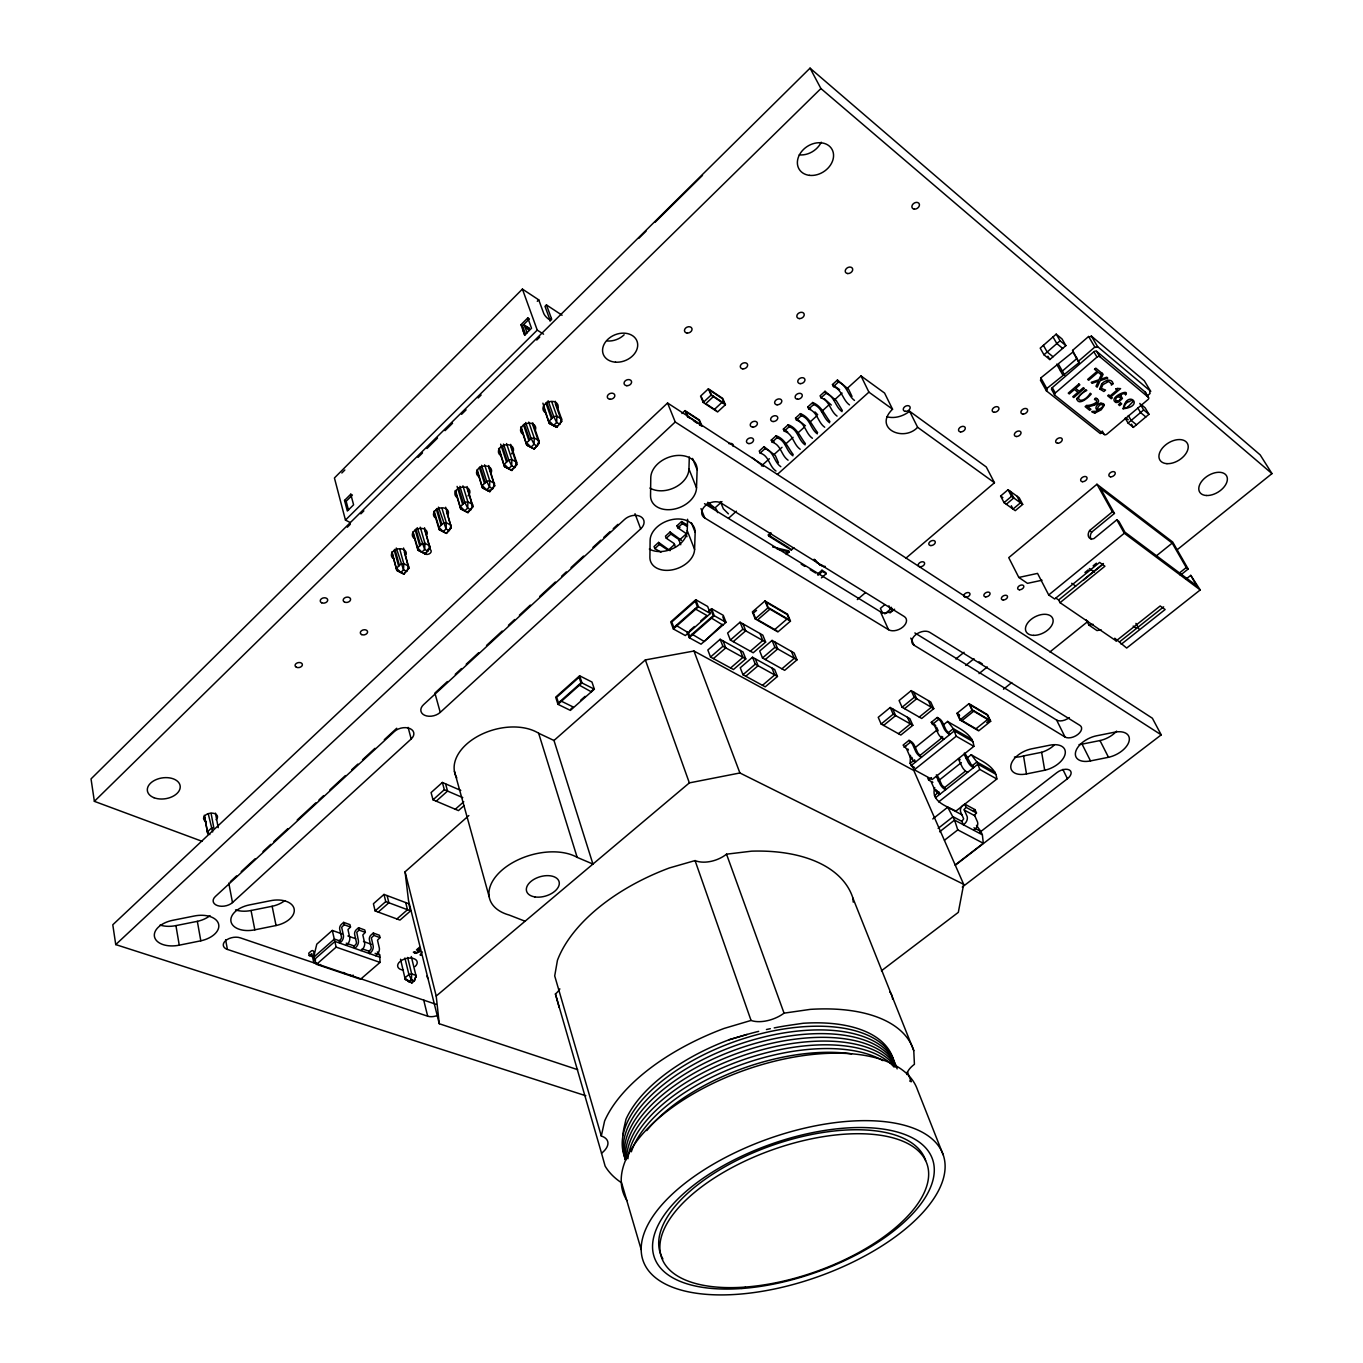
<?xml version="1.0" encoding="UTF-8"?>
<svg xmlns="http://www.w3.org/2000/svg" width="1363" height="1363" viewBox="0 0 1363 1363"><rect width="100%" height="100%" fill="white"/><g stroke="black" fill="none" stroke-linecap="round" stroke-linejoin="round"><path stroke-width="1.5" d="M694.585 549.425L695.164 532.32A23.307 16.288 -21.1 0 0 672.658 519.473A23.307 16.288 -21.1 0 0 650.117 540.617L649.895 557.399A23.12 16.015 -20.9 0 0 672.01 569.904A23.12 16.015 -20.9 0 0 694.585 549.425L687.242 530.667L687.582 519.252M696.51 487.869L697.123 469.741A24.006 17.242 -21.8 0 0 673.986 455.872A24.006 17.242 -21.8 0 0 650.764 478.004L650.543 495.791A23.801 16.969 -21.6 0 0 673.271 509.285A23.801 16.969 -21.6 0 0 696.51 487.869L688.945 469.008L689.303 456.929M966.282 758.646L971.257 754.71C980.61 760.707 995.808 766.142 996.847 779.006L955.889 811.104C946.638 806.163 930.452 801.461 934.745 787.593M942.821 725.32L947.643 721.419C957.099 727.74 972.875 733.141 973.881 746.345L932.19 779.517L914.334 769.788L910.126 763.382L910.45 755.306M342.045 933.894L332.299 930.435L316.778 944.167L313.592 957.354L316.523 964.34L360.531 979.264L380.038 962.414L379.715 954.969L377.295 951.919M1104.354 405.237L1101.185 409.82L1094.762 413.125M525.079 921.218L509.115 915.016A51.215 30.429 -16.4 0 1 502.538 869.662A51.215 30.429 -16.4 0 1 577.179 857.378L592.939 864.074L553.991 740.484L645.363 659.913L693.954 651.02L913.789 770.487L963.658 884.314L958.325 912.358L881.401 970.814M621.102 1182.471A165.144 82.41 -19.4 0 1 605.104 1166.064L601.543 1153.234A24.023 12.028 -16.9 0 0 601.304 1136.026L604.593 1121.05A165.144 82.41 -19.4 0 1 724.094 1028.435L751.047 1020.444A24.977 13.272 -19.8 0 0 784.049 1013.152L810.321 1009.37A165.144 82.41 -19.4 0 1 913.772 1050.652L914.42 1064.299A23.069 11.313 -21.6 0 0 906.719 1074.487M400.535 959.245L405.237 979.418L411.847 982.996L412.478 980.389M1120.965 397.979L1120.199 399.427M1127.985 406.787L1133.317 401.284M512.335 468.906L511.909 470.474L504.48 466.623L498.568 448.666M409.701 980.968L405.237 979.418L405.032 977.799L408.9 974.511L411.677 973.915L416.141 975.482L414.42 980.798L411.847 982.996M468.548 510.989L468.003 512.641L460.677 508.842L455.123 490.782M404.692 572.375L403.993 574.164L396.803 570.398L391.777 552.202M1101.986 373.275L1098.97 379.749L1091.235 382.339L1092.325 383.242M416.141 975.482L414.42 980.798L411.439 979.776L408.9 974.511L404.879 958.002M421.269 955.276L420.264 954.918L422.121 951.834M555.218 401.25L561.607 419.054L561.675 421.491L556.82 427.318L549.289 423.433L543.684 407.571M488.755 465.567L494.701 485.841L489.828 491.668L482.451 487.852L477.357 471.854M467.1 486.523L472.893 506.815L468.003 512.641L460.677 508.842L455.566 490.51M403.567 548.011L408.883 568.337L403.993 574.164L401.676 572.886M1101.628 384.093L1099.685 389M846.781 388.779L861.007 375.932L884.57 393.055L892.544 409.207C872.95 428.186 903.328 442.498 917.64 427.318L994.462 482.741L905.731 558.336M550.056 321.191A5.588 1.789 46.4 0 0 549.953 319.845L544.996 306.368L546.444 304.92L551.419 318.38A5.588 1.772 46.4 0 1 548.812 319.249A5.588 1.772 46.4 0 1 543.701 313.337L538.743 299.86L522.404 289.092L334.429 477.97L345.452 520.07L350.325 522.608M341.84 472.995L344.839 469.996M537.295 301.308L538.743 299.86M350.768 494.207L353.596 504.804L347.326 511.023L344.532 500.425L350.768 494.207L352.404 495.076L346.168 501.277L348.485 510.12M527.788 317.903L531.519 328.244L524.636 335.077L520.956 324.718L527.788 317.903L529.372 318.925L522.523 325.723L525.607 334.361M345.452 520.07L537.243 330.102L522.404 289.092M549.953 319.845L551.419 318.38M1177.513 549.476L1271.969 473.608L1260.179 454.884L810.048 68.15L91.031 778.903L94.371 801.342L202.031 841.295M638.702 238.423L646.096 231.114M654.973 222.356L702.49 175.384M347.326 527.225L350.325 524.244M360.854 513.851L363.853 510.886M417.981 457.406L422.496 452.942M427.011 448.495L437.523 438.085M445.054 430.657L452.567 423.229M461.58 414.318L466.095 409.871M478.123 397.979L481.122 395.014M536.749 340.034L539.765 337.07M416.039 953.35L419.77 951.732A2.368 1.363 -14.2 0 0 420.077 950.658L418.151 949.534L419.787 948.137M94.371 801.342L820.918 88.544L810.048 68.15M392.101 552.049L396.803 570.398L400.739 572.494L403.533 569.802L403.789 563.652L399.836 549.528M413.245 533.972L417.862 550.107L421.849 552.185L424.677 549.459L424.932 543.292L420.264 527.174M433.775 511.483L439.142 529.577L443.196 531.638L446.059 528.895L446.297 522.693L442.072 508.62M513.817 467.475L516.781 464.63L516.662 462.296L510.665 444.372M962.278 887.057L1161.225 734.861L1152.382 718.233L667.563 403.005L112.788 924.778L115.736 944.593L585.834 1095.767M1101.628 384.093C1104.081 380.601 1111.987 377.687 1113.111 383.667M681.943 413.517L685.044 410.621L699.458 420.025L702.081 426.363L699.202 424.489L701.076 425.188L699.032 420.264L686.049 411.796L688.076 416.737L697.192 422.666M708.385 388.813L700.565 396.122L703.206 402.443L717.602 411.967L725.423 404.726L722.731 398.422L708.385 388.813L711.06 395.134L725.423 404.726M115.736 944.593L675.23 421.985L667.563 403.005M703.206 402.443L711.06 395.134M1120.182 399.41C1116.996 403.925 1113.06 398.678 1118.205 396.565M230.347 881.64L236.566 875.898M241.217 871.604L255.222 858.707M262.991 851.534L270.777 844.361M273.878 841.499L287.883 828.602M297.202 819.998L315.875 802.79M318.976 799.928L323.644 795.617M329.863 789.893L345.418 775.564M351.637 769.822L357.856 764.081M362.524 759.787L374.961 748.321M384.298 739.717L396.735 728.251M447.405 681.534L434.899 693.068L440.249 712.372A11.313 7.479 -14.3 0 1 424.575 715.251A11.313 7.479 -14.3 0 1 423.552 704.671L624.561 519.439A11.807 8.348 -20.2 0 1 640.763 516.679A11.807 8.348 -20.2 0 1 640.695 528.878L440.249 712.372M455.242 674.327L461.495 668.552M466.18 664.224L478.703 652.69M486.523 645.483L502.163 631.052M508.433 625.276L514.686 619.518M519.388 615.19L530.326 605.087M539.714 596.432L555.371 582.018M561.624 576.242L566.309 571.915M571.012 567.587L583.534 556.053M592.922 547.398L600.742 540.191M603.86 537.312L610.13 531.536M613.248 528.657L617.95 524.329M232.494 902.579L411.183 738.985A11.245 7.343 -13.6 0 0 410.024 728.609A11.245 7.343 -13.6 0 0 394.401 731.522L215.337 896.53A10.904 6.542 -10.4 0 0 217.381 905.56A10.904 6.542 -10.4 0 0 232.494 902.579L228.78 883.071M670.068 550.686L658.619 542.406L654.07 546.546L654.836 548.608L661.004 552.185M681.5 540.361L670.068 532.013L665.485 536.17L666.268 538.232L674.072 543.479L675.452 547.091M686.952 536.698L685.555 533.103L677.769 527.805L676.968 525.743L681.585 521.552L687.531 525.13M778.46 462.704L775.36 455.583L764.047 446.672L759.242 451.034L760.128 453.078C769.294 455.719 768.885 466.214 775.99 471.036M788.07 460.183C780.982 455.327 781.289 444.883 772.157 442.157L771.271 440.113L776.092 435.734C785.19 439.005 787.933 447.848 793.215 454.561M800.2 449.262C793.147 444.355 793.334 433.979 784.27 431.168L783.367 429.124L788.223 424.728C797.27 428.067 800.081 436.91 805.38 443.622M812.416 438.273C805.38 433.332 805.448 423.024 796.452 420.111L795.532 418.083L800.422 413.653C809.401 417.095 812.28 425.886 817.596 432.616M824.7 427.232C817.698 422.24 817.63 412.001 808.702 409.002L807.765 406.975L812.689 402.511C821.616 406.038 824.564 414.812 829.897 421.559M842.266 410.433L836.235 400.569L825.024 391.3L820.083 395.798L821.02 397.826C829.897 400.892 830.084 411.081 837.052 416.107M849.49 404.93C842.538 399.87 842.232 389.75 833.423 386.564L832.469 384.553L837.444 380.021L848.638 389.375L852.011 396.429M654.836 548.608L659.402 544.467L658.619 542.406M666.268 538.232L670.869 534.075L670.068 532.013M677.769 527.805L682.386 523.613L681.585 521.552M760.128 453.078L764.933 448.717L764.047 446.672M772.157 442.157L776.995 437.779L776.092 435.734M784.27 431.168L789.143 426.755L788.223 424.728M796.452 420.111L801.342 415.681L800.422 413.653M808.702 409.002L813.626 404.538L812.689 402.511M821.02 397.826L825.978 393.328L825.024 391.3M833.423 386.564L838.398 382.049L837.444 380.021M668.279 550.141L674.6 544.433M679.336 540.157L687.225 533.018M715.66 507.309L721.981 501.601M761.474 465.89L769.379 458.752M774.116 454.475L782.021 447.32M785.173 444.474L793.079 437.336M797.815 433.042L804.136 427.335M810.457 421.627L816.778 415.902M821.514 411.626L829.403 404.487M834.156 400.194L842.044 393.055M728.541 518.264L736.429 511.176M777.438 474.341L868.913 392.152L861.007 375.932M460.779 790.421L442.379 782.464L431.083 792.585L433.025 799.808L458.462 810.593L464.101 805.601M433.025 799.808L444.338 789.688L442.379 782.464M436.228 801.171L447.541 791.068L445.582 783.844M579.616 675.792L555.678 697.174L557.961 704.33L570.381 710.396L594.353 689.167L591.968 682.028L579.616 675.792L582.001 682.948L594.353 689.167M1123.112 408.781C1145.874 406.174 1127.184 388.557 1123.129 408.798M557.961 704.33L582.001 682.948M455.31 809.247L463.761 801.751M570.876 708.947L573.107 706.954L560.704 700.872M580.587 700.326L585.085 696.34M593.331 689.031L591.338 691.825L578.713 684.839M793.947 547.756L791.324 550.056L768.817 536.136L768.323 534.978L770.913 532.677M695.76 599.72L670.715 621.903L673.356 628.973L685.333 635.55L710.379 613.52L707.653 606.467L695.76 599.72L698.469 606.791L710.379 613.52M768.817 536.136L771.407 533.853M673.356 628.973L698.469 606.791M350.512 927.027L349.967 924.642L343.663 922.376L341.38 924.387A3.595 2.13 -68.8 0 0 339.711 929.191L341.414 936.807A2.062 1.21 -69 0 1 340.477 939.567L339.166 940.709L339.711 943.128L341.432 941.56A5.162 3.05 -69 0 0 343.476 935.614L341.67 927.3L344.192 924.761L350.512 927.027L347.974 929.549L349.797 937.863A5.145 3.05 -69 0 1 347.769 943.792L346.032 945.343M314.614 955.855L313.814 952.055A3.578 2.079 -69.3 0 0 310.968 951.238L308.719 953.214L309.231 955.616L311.82 953.623L313.643 961.869A5.145 2.999 -69.4 0 0 316.727 963.147M577.691 1069.682L439.261 1023.732L408.491 900.364L405.067 871.809L468.838 815.568M384.008 894.418L373.411 903.754L375.115 910.927L399.972 920.093L410.57 910.876L408.798 903.754L384.008 894.418L385.746 901.59L410.57 910.876M313.592 957.354L334.395 939.039L340.324 941.117M708.419 611.442L711.554 608.682L723.276 615.343L726.036 622.363L701.059 644.171L689.269 637.697L687.276 632.415M314.103 959.773L334.94 941.441L380.277 957.354M689.712 630.643L694.414 626.503M700.667 621L706.937 615.497L695.011 608.784M375.115 910.927L385.746 901.59M316.523 964.34L336.15 947.115L380.038 962.414M360.939 950.573L362.66 949.023A5.111 3.05 -69.1 0 0 364.688 943.128L362.831 934.916L365.352 932.36L364.79 929.975L358.571 927.743L356.288 929.736A3.578 2.13 -68.9 0 0 354.653 934.524L356.373 942.089A2.045 1.227 -69 0 1 355.436 944.832L354.141 945.973L346.236 943.196M689.269 637.697L714.297 615.735L711.554 608.682M785.769 553.327L788.632 550.822L789.126 551.981L786.264 554.485M378.25 912.086L388.881 902.766L387.143 895.593M365.352 932.36L359.116 930.128L356.765 932.207L358.435 940.913A5.128 3.05 -69 0 1 356.407 946.825L354.687 948.375L354.141 945.973M722.594 624.322L704.177 641.462L692.08 634.187M1056.223 334.139L1040.208 348.144L1043.973 354.789L1049.834 359.559L1065.883 345.606L1062.05 338.978L1056.223 334.139L1060.056 340.784L1065.883 345.606M380.021 937.625L379.459 935.257L373.309 933.042L371.026 935.018A3.561 2.13 -68.9 0 0 369.407 939.771L371.162 947.319A2.045 1.227 -69.1 0 1 370.225 950.045L368.93 951.17L369.475 953.572L371.213 952.038A5.094 3.067 -69.1 0 0 373.223 946.161L371.349 937.897L373.871 935.41L380.021 937.625L377.5 940.163L379.391 948.341A5.094 3.067 -69.1 0 1 377.381 954.202L375.66 955.736M1043.973 354.789L1060.056 340.784M396.889 918.969L407.486 909.717L405.714 902.596M720.175 639.281L707.84 650.015L710.515 657.034L733.464 669.523L745.782 658.925L743.022 651.974L720.175 639.281L722.901 646.283L745.782 658.925M740.075 622.192L727.621 633.045L730.364 640.048L753.194 652.775L765.631 642.092L762.82 635.141L740.075 622.192L742.852 629.195L765.631 642.092M764.984 600.947L752.376 611.919L755.204 618.904L777.881 631.938L790.455 621.119L787.575 614.185L764.984 600.947L767.846 607.932L790.455 621.119M756.55 610.368L753.398 613.111L755.596 618.529M710.515 657.034L722.901 646.283M730.364 640.048L742.852 629.195M755.204 618.904L767.846 607.932M713.411 658.602L725.78 647.868L723.072 640.883M733.243 641.649L745.731 630.813L742.954 623.828M1102.974 433.161A2.062 1.346 -31.2 0 0 1100.333 433.604L1046.375 390.823L1040.429 380.175A2.113 1.431 -31.4 0 0 1040.838 377.892L1072.92 352.029L1072.562 350.393L1088.594 336.491A2.147 1.465 -33.1 0 0 1091.354 336.065L1144.324 380.788L1150.611 391.232A2.096 1.363 -32.7 0 0 1150.082 393.464L1146.93 396.139M817.459 574.164L821.974 570.245L825.739 572.562L826.234 573.704L821.412 577.878M817.953 575.305L822.468 571.387L826.234 573.704M1046.375 390.823A2.13 1.431 -31.3 0 0 1046.801 388.523L1079.053 362.626L1072.562 350.393M1078.712 360.991L1094.83 347.071A2.164 1.448 -32.9 0 0 1097.59 346.628L1150.611 391.232M1052.287 387.637L1093.876 351.773A2.164 1.448 -32.8 0 1 1096.636 351.33L1145.278 392.118L1148.43 397.366A2.113 1.363 -32.5 0 1 1147.919 399.615L1106.909 434.116A2.079 1.346 -31.3 0 1 1104.251 434.507L1054.86 395.27L1051.861 389.92A2.13 1.431 -31.4 0 1 1052.287 387.637L1055.286 392.987A2.13 1.431 -31.4 0 0 1054.86 395.27M730.619 667.972L742.937 657.358L740.194 650.39M750.366 651.207L762.803 640.491L760.009 633.539M1055.286 392.987L1097.011 357.089A2.164 1.448 -32.7 0 1 1099.771 356.646L1148.43 397.366M752.512 657.239L740.262 667.768L742.971 674.719L765.239 686.833L777.455 676.457L774.678 669.557L752.512 657.239L755.272 664.173L777.455 676.457M772.088 640.406L759.719 651.037L762.496 657.971L784.662 670.34L796.997 659.845L794.152 652.962L772.088 640.406L774.9 647.34L796.997 659.845M418.577 950.59L416.431 949.926L419.583 947.183M1094.557 369.271L1095.818 368.163L1103.127 374.229L1100.725 379.289L1106.722 377.21L1107.795 378.096L1100.197 380.652L1097.147 387.194L1096.005 386.24L1098.442 381.112L1092.325 383.224M742.971 674.719L755.272 664.173M762.496 657.971L774.9 647.34M745.782 676.235L758.067 665.723L755.306 658.789M765.29 659.539L777.694 648.924L774.866 641.99M1101.883 373.172L1100.623 374.28L1098.084 372.167L1088.679 380.26L1087.657 379.425L1097.079 371.349L1094.557 369.254M857.327 599.567L865.403 592.701M1113.094 383.667L1111.39 385.133L1111.373 383.599M762.479 685.333L774.712 674.924L771.935 668.023M781.919 668.807L794.254 658.295L791.409 651.412M1115.854 388.83L1117.558 388.472M1097.113 411.251C1093.518 411.49 1088.27 410.876 1094.779 413.125M1000.612 496.03L1008.058 489.726L1019.234 497.802L1022.693 504.395L1015.265 510.665L1004.054 502.657L1000.612 496.03L1002.861 497.631M1004.054 502.657L1011.516 496.336L1022.693 504.395M884.587 604.848L880.396 608.392L882.662 613.401M1006.303 504.259L1013.765 497.955L1010.307 491.344M884.826 613.895L890.448 609.159L892.765 610.59L889.954 612.958M439.261 1023.732L436.211 996.046L689.354 782.89L739.905 772.974L963.658 884.314M1128.053 423.058L1143.676 409.939L1148.975 414.318L1133.386 427.386L1128.053 423.058L1125.191 418.168M1180.307 575.288L1188.195 569.001L1172.691 542.031L1096.942 484.257L1008.739 557.654L1018.825 577.452L1027.481 583.347L1042.031 580.229M1185.997 579.139L1190.751 575.356L1196.782 585.851L1124.901 532.132L1118.921 521.416L1116.808 519.831L1094.012 538.521A6.44 4.702 -52.9 0 1 1088.73 537.073A6.44 4.702 -52.9 0 1 1089.633 530.531L1112.344 511.841L1114.457 513.425L1091.763 532.081A6.44 4.702 -52.8 0 0 1091.422 539.39M890.226 707.482L878.232 717.33L881.128 724.026L900.858 735.032L912.835 725.32L909.871 718.659L890.226 707.482L893.174 714.195L912.835 725.32M911.217 690.615L899.103 700.548L902.085 707.244L921.695 718.471L933.774 708.658L930.742 702.013L911.217 690.615L914.232 697.311L933.774 708.658M955.855 658.993L964.067 652.281M881.128 724.026L893.174 714.195M902.085 707.244L914.232 697.311M883.616 725.423L895.644 715.592L892.697 708.896M904.555 708.658L916.703 698.742L913.687 692.046M1018.825 577.452L1037.55 573.397L1048.709 594.95L1124.305 533.257L1200.224 589.94L1126.673 648.055L1114.747 638.242L1116.178 640.9L1160.186 605.973L1165.126 609.517L1121.187 644.324M965.754 665.434L974 658.704M1084.931 572.528L1088.202 569.87M1093.109 565.866L1096.397 563.192M1055.95 598.136L1058.642 599.959L1103.451 563.515M1083.704 579.922L1101.594 565.389M898.421 733.669L910.399 723.94L907.434 717.279M919.258 717.074L931.355 707.261L928.322 700.599M1058.642 599.959L1060.039 602.667L1104.916 566.207L1099.617 562.408L1054.655 599.004L1048.709 594.95M979.043 673.612L987.272 666.933M909.002 740.348L912.477 744.164L915.868 751.763A5.026 1.67 51.1 0 0 919.855 756.38L921.456 757.283L917.64 752.666L914.334 745.254A3.51 1.159 51 0 0 911.097 741.523L909.002 740.348L903.09 745.118L906.582 748.917L909.939 756.533A5.026 1.67 51.1 0 0 913.926 761.133L915.527 762.036L914.556 759.821L910.126 763.382M943.826 739.325L942.242 738.405A5.06 1.619 51.1 0 1 938.238 733.754L934.762 726.155L931.27 722.322L937.25 717.483L939.346 718.693A3.544 1.124 51 0 1 942.583 722.458L945.99 729.852L949.841 734.504L948.256 733.584A5.06 1.602 51.1 0 1 944.235 728.932L940.76 721.334L937.25 717.483M904.061 747.333L909.973 742.545M932.275 724.537L938.255 719.698M956.945 713.36L968.991 703.649L987.579 714.706L990.68 721.266L978.668 730.858L959.995 719.954L956.945 713.36L959.296 714.74M915.442 747.384L936.381 730.517M1155.858 556.274L1172.214 543.104L1186.27 567.553L1188.195 569.001M959.995 719.954L972.075 710.242L990.68 721.266M920.468 755.068L942.821 737.11L941.629 736.429M948.818 732.289L953.333 728.677L972.092 739.479M1003.509 689.201L1011.789 682.539M1049.902 651.94L1088.015 621.324M1126.281 402.272L1127.661 401.165M914.334 769.788L956.23 736.224L973.881 746.345M1129.194 401.557C1124.696 402.272 1121.732 411.115 1128.002 406.804M986.744 722.594L989.759 720.192L987.34 715.098L969.911 704.739L972.313 709.867L989.759 720.192M1179.949 572.579L1186.27 567.553M927.641 777.745L928.595 779.926L931.508 777.609M938.17 780.982L961.324 762.599M1119.773 641.666L1163.644 606.876M934.49 795.566L938.851 792.124L939.823 794.305L938.272 793.453A4.907 1.636 51.5 0 1 934.371 788.956L931.031 781.442L928.595 779.926M936.33 774.848A3.442 1.142 51.4 0 1 938.613 777.881L942.037 785.412L944.661 787.524L965.055 771.39M964.374 753.058A3.459 1.09 51.3 0 1 966.384 755.818L971.359 764.847L972.518 765.478L976.947 761.985L995.041 772.225M935.461 797.764L977.953 764.166L996.046 774.405M938.647 801.904L979.81 769.431L996.847 779.006M932.786 818.959L947.711 807.22L962.261 814.989M938.136 828.38L953.061 816.71L961.835 821.361L963.351 824.751L965.038 823.388A6.014 4.549 -61.6 0 0 967.151 816.471L964.067 809.537L966.094 807.373L976.487 812.978L974.477 815.125L977.561 822.042A5.98 4.532 -61.6 0 1 975.465 828.908L973.778 830.271M939.618 831.788L954.56 820.1L982.382 834.82L983.302 843.271L955.276 864.875M973.318 810.9L974.971 809.622L976.487 812.978M961.835 821.361L963.658 818.805L961.034 812.842A5.299 4.004 -61.3 0 1 962.925 805.294M944.491 840.221L957.78 829.88L983.302 843.271M979.69 832.401L1056.938 772.582A9.592 5.401 -25.7 0 1 1069.461 770.044A9.592 5.401 -25.7 0 1 1067.433 778.733L955.31 865.215M1118.188 396.548L1120.965 397.979M994.462 482.741L986.284 466.981L909.615 411.251C903.294 416.243 894.69 418.85 886.768 416.771M1099.805 404.862C1091.286 415.221 1109.891 404.112 1100.333 404.607M1120.795 395.594L1119.517 395.457L1122.839 393.771A3.527 2.3 -32.2 0 1 1124.714 393.924L1125.651 394.742M1119.517 395.457L1120.437 394.827M1129.177 401.54L1131.989 400.211L1133.317 401.301M1097.096 411.251L1098.799 410.144C1092.956 410.042 1097.147 403.158 1100.946 403.227M1094.54 399.444C1101.713 401.829 1089.548 406.123 1086.584 405.356L1085.118 406.634L1089.719 410.314L1090.911 409.275L1087.248 406.344C1090.962 407.145 1103.229 402.681 1096.687 398.456M1093.399 405.288L1094.745 404.862M622.823 1135.669A176.713 87.999 -19.8 0 1 624.169 1127.15L625.992 1119.279A142.876 71.268 -19.4 0 1 729.12 1039.748L747.026 1034.449A175.316 86.431 -19.3 0 1 758.68 1031.348M729.12 1039.748L747.026 1034.449M1106.637 380.618L1107.829 380.26M913.772 1050.652L852.897 898.047A157.052 87.453 -19.1 0 0 751.677 851.159L726.53 854.175A23.682 13.988 -19.7 0 1 695.062 860.581L669.42 867.941A157.052 87.453 -19.1 0 0 557.433 960.336L554.707 975.908L601.304 1136.026M1090.502 760.912L1108.494 757.283A19.389 10.904 -26.6 0 0 1129.126 741.012A19.389 10.904 -26.6 0 0 1114.253 732.272L1096.38 735.833A19.406 10.955 -26.4 0 0 1075.594 752.052A19.406 10.955 -26.4 0 0 1090.502 760.912L1082.069 744.13A19.286 11.023 -26.5 0 1 1079.053 744.573M179.252 945.172L200.804 940.811A21.672 12.795 -10.1 0 0 218.574 923.978A21.672 12.795 -10.1 0 0 194.04 916.055L172.59 920.332A21.774 12.812 -9.8 0 0 154.581 937.131A21.774 12.812 -9.8 0 0 179.252 945.172L175.929 925.613A21.621 12.88 -9.6 0 1 160.05 925.051M254.83 929.822L276.059 925.528A21.365 12.71 -11.4 0 0 294.101 908.729A21.365 12.71 -11.4 0 0 270.419 900.739L249.293 904.947A21.45 12.744 -11.1 0 0 231.011 921.695A21.45 12.744 -11.1 0 0 254.83 929.822L251.048 910.501A21.314 12.795 -10.9 0 1 235.526 909.888M1026.475 773.928L1044.705 770.248A19.457 11.091 -25.7 0 0 1065.15 753.926A19.457 11.091 -25.7 0 0 1049.663 745.237L1031.552 748.849A19.474 11.143 -25.4 0 0 1010.937 765.103A19.474 11.143 -25.4 0 0 1026.475 773.928L1023.545 755.92A19.576 11.33 -25.5 0 1 1014.413 757.044M1023.545 755.92L1041.656 752.291A19.576 11.296 -25.8 0 0 1054.485 744.88M1082.069 744.13L1099.975 740.552A19.269 10.972 -26.7 0 0 1116.604 731.13M175.929 925.613L197.345 921.337A21.535 12.846 -9.9 0 0 210.004 915.629M251.048 910.501L272.14 906.276A21.229 12.778 -11.3 0 0 284.765 900.619M1086.192 619.841L1088.969 625.123L1093.075 624.322M1101.083 629.791L1096.994 630.575L1088.969 625.123M487.273 490.561L490.322 490.067L489.828 491.668L482.451 487.852L477.203 469.519M554.042 426.329L557.143 425.835L556.82 427.318L549.289 423.433L542.9 403.175M1100.929 403.209L1103.587 403.704L1104.354 405.254M1094.557 399.461L1095.392 398.115L1096.687 398.456M1115.854 402.426L1116.553 402.494A4.464 2.93 -32.1 0 0 1118.989 401.846L1122.43 398.49L1120.778 395.577M416.039 953.367L414.88 953.129M1060.414 370.821L1062.373 371.06L1076.736 358.639L1076.395 357.004M1099.668 388.983L1103.894 391.505L1105.58 390.057L1101.27 388.387L1102.888 384.707L1108.579 381.487L1111.373 383.616M415.613 952.516L417.691 952.294L418.56 950.573M772.617 546.955L788.632 550.822M777.114 549.085L789.126 551.981M1117.558 388.455L1120.59 388.625L1111.032 396.735L1112.327 397.809L1111.254 398.729L1107.659 395.764L1108.732 394.861L1110.078 395.969L1117.183 389.92L1115.837 388.813M1115.854 402.443C1107.369 397.706 1130.626 387.927 1125.651 394.725M436.177 1004.361L240.229 937.829A10.631 6.219 -10.9 0 0 225.457 940.811A10.631 6.219 -10.9 0 0 227.4 949.415L427.675 1016.185A9.677 5.401 -14.6 0 0 436.944 1015.639M814.171 559.205L819.896 564.912L825.297 567.247L824.785 566.105M309.231 955.616L312.4 956.69M362.217 948.818L369.577 951.408M375.098 953.35L379.715 954.969M347.889 935.972L355.692 938.732M363.478 941.509L371.264 944.269M420.264 954.901L421.269 955.259M204.28 815.261L207.772 833.645L209.306 834.207M528.946 328.023L524.806 326.302L529.048 330.442L528.946 328.023L524.312 325.024L527.14 332.947M414.88 953.146L413.381 952.175L414.761 952.021M444.338 789.688L462.773 797.611M456.792 777.881A49.068 31.349 -15.8 0 1 478.26 736.02A49.068 31.349 -15.8 0 1 538.641 733.243L553.991 740.484M415.613 952.533L414.761 952.004M443.997 532.183L446.434 533.376L451.306 527.549L445.684 507.24M422.717 552.645L425.086 553.889L429.975 548.062L424.506 527.737M344.532 500.425L346.168 501.277M973.966 827.801L980.849 831.447L982.382 834.82M964.34 810.116L974.732 815.704M974.971 809.622L964.578 804L966.094 807.373M938.851 792.124L937.369 791.29M914.556 767.471L911.097 765.597L954.356 730.892L973.114 741.693M688.434 632.807L676.184 625.43M967.611 772.344L966.077 771.458A4.941 1.584 51.4 0 1 962.176 766.926L958.376 759.021M722.901 625.106L710.856 617.712M714.297 615.735L726.036 622.363M931.27 722.322L933.365 723.532M776.876 630.762L757.743 619.773L770.368 608.818M977.748 729.784L960.251 719.579L957.865 714.433L959.637 715.473M659.402 544.467L667.206 549.681M670.869 534.075L678.655 539.339L680.75 544.74M676.968 525.743L679.95 527.515M682.386 523.613L686.986 526.374M936.381 776.382L940.197 784.355A4.924 1.619 51.5 0 0 944.099 788.853L945.632 789.705L944.661 787.524M704.773 517.991L888.523 629.706A10.751 6.849 -24.9 0 0 902.817 627.065A10.751 6.849 -24.9 0 0 904.248 616.536L721.214 503.117A11.722 8.212 -22.4 0 0 705.25 505.809A11.722 8.212 -22.4 0 0 704.773 517.991L701.008 508.603M914.045 645.227L1065.048 737.025A9.831 5.639 -26.3 0 0 1077.826 734.487A9.831 5.639 -26.3 0 0 1079.939 725.406L929.651 632.279A10.614 6.662 -25.2 0 0 915.544 634.885A10.614 6.662 -25.2 0 0 914.045 645.227L910.791 638.105M707.772 502.283L716.205 509.029L717.654 512.607M707.158 503.458L713.377 507.939M704.518 503.68L880.43 611.783L888.523 629.706M914.863 632.943L1056.615 720.056L1065.048 737.025M801.205 564.18L804.817 566.395M810.235 569.717L815.653 573.056M768.323 534.978L789.092 547.824M978.975 661.805L982.297 663.849M964.152 754.301L968.071 762.258A4.941 1.567 51.4 0 0 971.989 766.79L973.523 767.676L972.518 765.478M675.23 421.985L1161.225 734.861M520.956 324.718L522.523 325.723M537.243 330.102L543.564 334.174M752.052 457.559L763.382 466.402M694.006 421.116L697.481 423.365M546.444 304.92L562.084 315.228M764.933 448.717C774.082 451.392 773.724 461.87 780.812 466.708M716.597 410.791L705.813 403.652L713.65 396.36M771.271 440.113L774.184 442.055M776.995 437.779C786.093 440.539 785.838 450.949 792.908 455.821M783.367 429.124L787.729 432.071M789.143 426.755C798.173 429.601 798.037 439.959 805.09 444.866M1060.039 602.667L1116.178 640.9M795.532 418.083L805.448 425.801M801.342 415.681C810.321 418.611 810.304 428.902 817.323 433.86M807.765 406.975L810.661 408.968M1071.693 583.279L1075.714 586.073M1133.164 626.094L1136.486 628.411M813.626 404.538C822.536 407.571 822.639 417.794 829.641 422.786M824.411 398.831L831.311 405.032M825.978 393.328C834.82 396.446 835.059 406.6 842.027 411.643M832.469 384.553L839.642 389.665M1089.395 568.524L1094.489 572.153M838.398 382.049C847.173 385.269 847.53 395.355 854.482 400.432M868.913 392.152L892.544 409.207M1089.633 530.531L1091.763 532.081M1190.751 575.356L1200.224 589.94M1172.214 543.104L1100.503 488.465L1114.457 513.425M1053.037 356.765L1047.176 351.995L1043.394 345.35M1136.486 424.779L1131.171 420.434L1128.308 415.545M1125.582 417.623L1128.24 419.787M1062.663 348.4L1056.836 343.595L1053.02 336.951M1145.857 416.942L1140.541 412.563L1137.662 407.69M1141.138 404.521L1145.107 407.81L1148.975 414.318M820.918 88.544L1271.969 473.608M728.404 513.851L723.327 508.757L720.397 501.584M937.028 790.983L936.091 789.807M443.196 531.638L438.954 527.345L434.184 511.244M421.849 552.185L417.64 547.892L413.023 531.757M400.739 572.494L396.565 568.218L400.756 564.163L403.789 563.652L408.661 566.156L406.787 571.472L403.533 569.802L396.275 548.011M814.989 411.967L817.681 414.744M405.032 977.799L408.866 981.973L411.439 979.776L411.677 973.915L407.639 957.439M209.851 834.599L207.38 831.907L211.009 828.465L213.838 827.937L211.095 813.387M912.494 758.458L911.608 757.215M947.643 721.419L953.333 728.677L956.23 736.224M971.257 754.71L976.947 761.985L979.81 769.431M976.47 825.365L980.849 831.447M1139.809 403.431L1143.676 409.939M1091.354 336.065L1097.59 346.628M1088.594 336.491L1094.83 347.071M1096.636 351.33L1099.771 356.646M1093.876 351.773L1097.011 357.089M1131.477 424.132L1133.386 427.386M1072.92 352.029L1079.053 362.626M1102.241 430.998L1104.251 434.507M1058.591 364.432L1064.639 375.064M1056.649 364.194L1062.697 374.808M1047.943 356.237L1049.834 359.559M947.711 807.22L954.56 820.1L957.78 829.88M1040.838 377.892L1046.801 388.523M1096.942 484.257L1112.344 511.841M1116.808 519.831L1124.305 533.257M1135.907 623.368L1138.957 628.956M1017.002 496.183L1020.478 502.794L1013.033 509.063L1011.312 505.758M1008.058 489.726L1011.516 496.336M1099.975 740.552L1108.494 757.283M909.615 411.251L917.64 427.318M1062.85 769.396L1067.433 778.733M212.679 831.941L208.283 813.915M988.022 719.17L976.01 728.762M974.068 710.907L962.005 720.601M968.991 703.649L972.075 710.242M891.232 607.251L892.765 610.59M888.915 605.819L890.448 609.159M936.602 727.28L938.187 730.789M822.128 565.202L822.622 566.344M819.402 563.754L819.896 564.912M821.974 570.245L822.468 571.387M817.357 563.106L814.938 560.057L815.449 561.215M790.83 548.897L791.324 550.056M722.271 402.119L714.451 409.377M701.587 397.297L703.649 402.221M787.337 618.717L774.763 629.553M690.257 418.151L687.634 416.976L685.044 410.621M692.54 458.428L697.123 469.741M943.196 1154.853A159.113 73.278 -19.5 0 0 697.294 1174.293A159.113 73.278 -19.5 0 0 738.985 1294.186A159.113 73.278 -19.5 0 0 943.196 1154.853L917.418 1089.599A155.876 75.647 -19.4 0 0 737.366 1072.868A155.876 75.647 -19.4 0 0 626.929 1200.547M691.467 522.932L695.164 532.32M907.4 1071.931L911.268 1081.762A23.069 11.313 -21.6 0 1 909.683 1080.961M722.799 616.809L724.946 622.261M711.077 610.164L713.207 615.633L689.746 636.231L688.145 632.023M693.954 651.02L739.905 772.974M635.005 513.698L640.695 528.878M726.53 854.175L784.049 1013.152M555.286 403.669L561.675 421.491M645.363 659.913L689.354 782.89M551.913 402.272L556.854 416.141L556.683 422.462L553.651 425.375L549.204 421.014L553.753 416.635L556.854 416.141L561.607 419.054L559.852 424.404L556.683 422.462L553.753 416.635L548.113 400.773M522.728 329.437L524.84 335.383M546.682 402.17L552.305 418.032M545.864 402.971L551.487 418.833M695.062 860.581L751.047 1020.444M532.814 422.922L539.015 440.794L539.101 443.179L534.228 449.006L526.748 445.156L520.649 427.249M532.217 423.331L539.101 443.179L534.228 449.006L526.748 445.156L521.211 426.858M528.759 422.053L534.245 437.949L534.04 444.236L531.042 447.132L526.646 442.771L531.144 438.443L534.245 437.949L539.015 440.794L537.226 446.144L534.04 444.236L531.144 438.443L525.675 422.53M524.261 423.91L529.713 439.823M523.443 424.694L528.895 440.607M510.784 446.723L516.781 464.63L511.909 470.474L504.48 466.623L499.079 448.308M506.559 443.554L511.875 459.501L511.67 465.771L508.706 468.616L504.344 464.272L508.791 459.995L511.875 459.501L516.662 462.296L514.873 467.628L511.67 465.771L508.791 459.995L503.492 444.048M502.095 445.411L507.377 461.358M500.63 444.185L506.576 462.142M488.891 467.884L494.701 485.841M484.615 464.817L489.76 480.798L489.556 487.051L486.625 489.862L482.298 485.535L486.693 481.309L489.76 480.798L494.565 483.541L492.759 488.857L489.556 487.051L486.693 481.309L481.565 465.311M480.168 466.657L485.296 482.655M479.384 467.424L484.495 483.422M467.253 488.806L472.893 506.815M462.926 485.824L467.901 501.874L467.679 508.092L464.783 510.869L460.507 506.559L464.851 502.368L467.901 501.874L472.74 504.549L470.899 509.864L467.679 508.092L464.851 502.368L459.876 486.335M538.641 733.243L577.179 857.378M458.513 487.664L463.471 503.697M457.099 486.404L462.67 504.463M446.468 511.5L451.306 527.549L446.434 533.376L439.142 529.577L438.954 527.345L443.248 523.205L446.297 522.693L451.136 525.317L449.296 530.633L446.059 528.895L438.443 507.121M437.08 508.433L441.885 524.516M436.313 509.183L441.101 525.266M621.221 1181.517L641.206 1249.65M424.711 529.951L429.975 548.062L425.086 553.889L417.862 550.107L417.64 547.892L421.883 543.803L424.932 543.292L429.788 545.847L427.914 551.163L424.677 549.459L417.231 527.668M559.852 988.874A22.83 12.761 -16.3 0 1 555.423 993.968L601.543 1153.234M415.885 528.98L420.537 545.098M415.136 529.713L419.77 545.847M404.351 552.202L408.883 568.337M555.423 993.968L559.222 1007.581M394.946 549.289L399.427 565.458M394.18 550.022L398.66 566.19M454.424 771.271L489.147 896.684M408.116 727.382L411.183 738.985M625.89 1158.294L624.135 1151.548A176.713 87.999 -19.8 0 1 622.823 1143.813M405.067 871.809L436.211 996.046M423.672 999.948L427.675 1016.185M411.285 956.519L416.328 977.101M332.299 930.435L336.15 947.115M373.309 933.042L373.871 935.41M358.571 927.743L359.116 930.128M343.663 922.376L344.192 924.761M272.14 906.276L276.059 925.528M215.456 813.132L218.233 827.665M204.671 816.999L207.772 833.645M225.611 939.737L227.4 949.415M197.345 921.337L200.804 940.811M1041.656 752.291L1044.705 770.248M852.897 898.047L853.238 902.136M821.225 142.212A19.048 15.078 -33 0 1 799.229 154.854M624.135 334.804A17.94 13.903 -21.9 0 1 607.404 340.989M963.76 596.091A3.339 2.113 -26.5 0 1 967.526 592.564A3.339 2.113 -26.5 0 1 969.519 595.41A3.339 2.113 -26.5 0 1 964.391 596.994M728.915 443.708A3.731 2.675 -23.7 0 1 732.323 443.878A3.731 2.675 -23.7 0 1 733.124 446.451M428.238 548.897A3.765 2.692 -14.2 0 1 430.316 553.122A3.765 2.692 -14.2 0 1 424.012 552.969M206.341 821.616A7.054 4.413 -9.7 0 1 204.978 815.517A7.054 4.413 -9.7 0 1 214.758 813.643A7.054 4.413 -9.7 0 1 216.104 819.759M545.302 412.58A7.803 5.895 -18.8 0 1 544.195 405.032A7.803 5.895 -18.8 0 1 553.617 401.54A7.803 5.895 -18.8 0 1 557.961 407.895M522.949 434.218A7.769 5.827 -17.8 0 1 521.756 426.772A7.769 5.827 -17.8 0 1 531.127 423.314A7.769 5.827 -17.8 0 1 535.54 429.549M500.834 455.6A7.735 5.759 -16.9 0 1 500.391 447.371A7.735 5.759 -16.9 0 1 511.108 445.65A7.735 5.759 -16.9 0 1 511.534 453.879M478.992 476.743A7.701 5.691 -16.1 0 1 477.663 469.536A7.701 5.691 -16.1 0 1 486.932 466.095A7.701 5.691 -16.1 0 1 491.447 472.126M457.372 497.648A7.65 5.622 -15.3 0 1 456.775 489.658A7.65 5.622 -15.3 0 1 467.424 487.92A7.65 5.622 -15.3 0 1 468.003 495.911M436.007 518.315A7.633 5.537 -14.6 0 1 434.558 511.329A7.633 5.537 -14.6 0 1 443.725 507.939A7.633 5.537 -14.6 0 1 448.325 513.766M414.88 538.76A7.599 5.469 -13.9 0 1 413.364 531.877A7.599 5.469 -13.9 0 1 422.479 528.503A7.599 5.469 -13.9 0 1 427.13 534.228M393.975 558.983A7.565 5.401 -13.3 0 1 392.408 552.202A7.565 5.401 -13.3 0 1 401.472 548.846A7.565 5.401 -13.3 0 1 406.157 554.468M1145.278 392.118A2.096 1.363 -32.5 0 1 1145.567 393.14M1117.439 401.199A2.3 1.516 -32.1 0 1 1115.871 400.943M894.622 609.21A10.683 6.883 -25 0 1 880.43 611.783M1069.308 717.568A9.78 5.673 -26.4 0 1 1056.615 720.056M687.242 530.667A22.967 16.066 -20.9 0 1 673.373 548.352A22.967 16.066 -20.9 0 1 649.333 549.068M688.945 469.008A23.631 17.003 -21.6 0 1 674.668 487.562A23.631 17.003 -21.6 0 1 649.947 488.056M428.221 978.6A9.865 5.622 -14.6 0 1 427.113 975.891M403.448 970.132A10.001 5.742 -14 0 1 398.865 962.687A10.001 5.742 -14 0 1 412.938 958.376A10.001 5.742 -14 0 1 415.034 966.588M932.462 781.8A3.425 1.142 51.4 0 1 932.82 782.498M959.092 758.373A3.459 1.107 51.4 0 1 960.131 759.804M905.202 746.277A3.51 1.176 51 0 1 905.782 746.668M907.843 748.951A3.51 1.176 51 0 1 908.422 750.025M934.558 724.469A3.527 1.124 51 0 1 935.751 725.849M345.725 973.574A5.077 3.016 -69.5 0 1 343.68 972.449M353.221 975.141A5.06 3.016 -69.5 0 1 350.41 975.226M315.569 960.029A2.045 1.193 -69.4 0 1 315.432 959.654M321.038 965.379A5.128 3.016 -69.4 0 1 320.169 964.459M625.736 1159.078A143.524 70.825 -19.4 0 1 742 1051.691A143.524 70.825 -19.4 0 1 896.121 1066.82M625.327 1159.487A143.354 70.944 -19.4 0 1 742.631 1047.278A143.354 70.944 -19.4 0 1 897.144 1068.899M646.761 1130.609A144.188 70.365 -19.4 0 1 851.585 1053.872M627.917 1158.754A143.848 70.603 -19.4 0 1 743.857 1059.528A143.848 70.603 -19.4 0 1 894.077 1067.076M626.622 1158.567A143.677 70.706 -19.4 0 1 743.295 1055.473A143.677 70.706 -19.4 0 1 895.321 1066.837M766.449 1029.525A175.316 86.431 -19.3 0 1 770.334 1028.69M774.201 1027.906A175.316 86.431 -19.3 0 1 789.518 1025.266L803.182 1023.272A142.876 71.268 -19.4 0 1 893.038 1058.404M889.732 991.855A44.076 22.915 -21 0 1 892.629 999.283M631.325 1151.803A144.018 70.484 -19.4 0 1 740.773 1064.878A144.018 70.484 -19.4 0 1 882.934 1060.635M625.396 1159.777A143.183 71.046 -19.4 0 1 737.349 1044.876A143.183 71.046 -19.4 0 1 895.73 1065.304M625.924 1159.879A143.03 71.166 -19.4 0 1 732.135 1042.525A143.03 71.166 -19.4 0 1 894.332 1061.709M662.878 1258.884A140.542 64.811 -19.5 0 1 766.125 1147.561A140.542 64.811 -19.5 0 1 925.63 1160.492M419.651 950.13A2.658 1.533 -14.2 0 1 420.128 950.999M1076.685 398.626C1078.593 406.856 1089.156 396.65 1091.235 394.043L1090.23 393.226C1082.171 406.344 1070.517 398.456 1086.805 390.448L1085.8 389.631L1076.685 398.643M579.122 677.258L556.666 697.294L558.455 702.882L580.979 682.829L579.122 677.258M695.266 601.202L671.789 621.988L673.833 627.491L697.379 606.688L695.266 601.202M1078.866 384.008L1068.268 393.123L1069.274 393.941L1074.453 389.477L1077.946 392.305L1072.766 396.735L1073.771 397.553L1084.352 388.472L1083.364 387.654L1079.206 391.232L1075.714 388.404L1079.871 384.826L1078.866 384.008M1120.522 402.954L1118.495 404.641L1119.687 405.612L1121.698 403.908L1120.522 402.937M789.433 619.944L768.238 607.557L766.006 602.139L787.201 614.543L789.433 619.944M724.4 403.55L711.469 394.912L709.39 390.005L722.322 398.643L724.4 403.55M809.469 175.35A19.218 15.078 -32.6 0 0 833.253 152.622A19.218 15.078 -32.6 0 0 803.659 149.283A19.218 15.078 -32.6 0 0 809.469 175.35M153.985 797.713A16.56 10.529 -8.5 0 0 180.12 788.104A16.56 10.529 -8.5 0 0 157.239 779.176A16.56 10.529 -8.5 0 0 153.985 797.713M1206.425 495.502A15.709 9.626 -31.6 0 0 1227.364 478.634A15.709 9.626 -31.6 0 0 1205.42 477.544A15.709 9.626 -31.6 0 0 1206.425 495.502M1166.967 463.659A16.066 10.103 -31.8 0 0 1188.212 446.246A16.066 10.103 -31.8 0 0 1165.552 444.968A16.066 10.103 -31.8 0 0 1166.967 463.659M615.497 362.166A18.094 13.869 -21.9 0 0 637.134 341.5A18.094 13.869 -21.9 0 0 607.779 339.387A18.094 13.869 -21.9 0 0 615.497 362.166M1033.699 635.362A14.857 9.064 -27.2 0 0 1053.071 619.756A14.857 9.064 -27.2 0 0 1031.161 619.347A14.857 9.064 -27.2 0 0 1033.699 635.362M905.458 411.37A3.697 2.59 -28.5 0 0 910.143 407.23A3.697 2.59 -28.5 0 0 904.521 406.907A3.697 2.59 -28.5 0 0 905.458 411.37M1057.603 443.248A3.578 2.351 -30.5 0 0 1062.254 439.312A3.578 2.351 -30.5 0 0 1057.024 439.022A3.578 2.351 -30.5 0 0 1057.603 443.248M1022.949 414.079A3.646 2.453 -30.5 0 0 1027.651 410.024A3.646 2.453 -30.5 0 0 1022.267 409.701A3.646 2.453 -30.5 0 0 1022.949 414.079M1110.675 476.829A3.493 2.232 -30.6 0 0 1115.258 473.029A3.493 2.232 -30.6 0 0 1110.215 472.791A3.493 2.232 -30.6 0 0 1110.675 476.829M930.861 545.575A3.442 2.249 -26.7 0 0 935.257 541.844A3.442 2.249 -26.7 0 0 930.026 541.673A3.442 2.249 -26.7 0 0 930.861 545.575M1019.507 589.787A3.322 2.079 -27.5 0 0 1023.817 586.243A3.322 2.079 -27.5 0 0 1018.877 586.141A3.322 2.079 -27.5 0 0 1019.507 589.787M1003.236 600.01A3.322 2.079 -27.1 0 0 1007.513 596.483A3.322 2.079 -27.1 0 0 1002.572 596.381A3.322 2.079 -27.1 0 0 1003.236 600.01M985.756 596.875A3.322 2.096 -26.8 0 0 990.049 593.331A3.322 2.096 -26.8 0 0 985.074 593.212A3.322 2.096 -26.8 0 0 985.756 596.875M800.2 383.65A3.799 2.76 -26.6 0 0 804.903 379.357A3.799 2.76 -26.6 0 0 798.974 378.982A3.799 2.76 -26.6 0 0 800.2 383.65M797.559 399.223A3.782 2.726 -26.3 0 0 802.228 394.963A3.782 2.726 -26.3 0 0 796.333 394.606A3.782 2.726 -26.3 0 0 797.559 399.223M777.097 404.811A3.782 2.743 -25.7 0 0 781.749 400.552A3.782 2.743 -25.7 0 0 775.82 400.211A3.782 2.743 -25.7 0 0 777.097 404.811M773.094 421.542A3.748 2.692 -25.3 0 0 777.728 417.334A3.748 2.692 -25.3 0 0 771.833 417.01A3.748 2.692 -25.3 0 0 773.094 421.542M742.852 368.879A3.85 2.862 -25.4 0 0 747.571 364.483A3.85 2.862 -25.4 0 0 741.472 364.091A3.85 2.862 -25.4 0 0 742.852 368.879M752.734 427.113A3.748 2.709 -24.7 0 0 757.334 422.905A3.748 2.709 -24.7 0 0 751.405 422.581A3.748 2.709 -24.7 0 0 752.734 427.113M748.917 443.588A3.714 2.675 -24.3 0 0 753.483 439.431A3.714 2.675 -24.3 0 0 747.606 439.125A3.714 2.675 -24.3 0 0 748.917 443.588M920.246 566.752A3.408 2.215 -26.2 0 0 924.591 563.072A3.408 2.215 -26.2 0 0 919.395 562.936A3.408 2.215 -26.2 0 0 920.246 566.752M344.515 602.071A3.748 2.624 -11.9 0 0 350.547 599.839A3.748 2.624 -11.9 0 0 345.606 597.42A3.748 2.624 -11.9 0 0 344.515 602.071M610.096 399.257A3.885 2.913 -20.9 0 0 614.713 394.861A3.885 2.913 -20.9 0 0 608.392 394.503A3.885 2.913 -20.9 0 0 610.096 399.257M321.617 602.77A3.782 2.641 -11.3 0 0 327.665 600.538A3.782 2.641 -11.3 0 0 322.656 598.101A3.782 2.641 -11.3 0 0 321.617 602.77M626.844 385.712A3.902 2.93 -21.6 0 0 631.478 381.282A3.902 2.93 -21.6 0 0 625.174 380.907A3.902 2.93 -21.6 0 0 626.844 385.712M296.435 667.274A3.697 2.505 -10.9 0 0 302.347 665.093A3.697 2.505 -10.9 0 0 297.407 662.844A3.697 2.505 -10.9 0 0 296.435 667.274M994.24 412.29A3.663 2.487 -30.1 0 0 998.943 408.219A3.663 2.487 -30.1 0 0 993.508 407.895A3.663 2.487 -30.1 0 0 994.24 412.29M361.621 634.579A3.68 2.539 -12.4 0 0 367.533 632.381A3.68 2.539 -12.4 0 0 362.711 630.064A3.68 2.539 -12.4 0 0 361.621 634.579M1016.372 436.518A3.612 2.402 -30 0 0 1021.023 432.548A3.612 2.402 -30 0 0 1015.691 432.241A3.612 2.402 -30 0 0 1016.372 436.518M687.173 333.066A3.953 3.016 -24.4 0 0 691.944 328.517A3.953 3.016 -24.4 0 0 685.623 328.074A3.953 3.016 -24.4 0 0 687.173 333.066M1082.495 481.701A3.493 2.249 -30.1 0 0 1087.061 477.885A3.493 2.249 -30.1 0 0 1081.983 477.663A3.493 2.249 -30.1 0 0 1082.495 481.701M960.625 431.918A3.646 2.487 -29.1 0 0 965.277 427.88A3.646 2.487 -29.1 0 0 959.825 427.573A3.646 2.487 -29.1 0 0 960.625 431.918M799.331 318.601A3.919 2.93 -28 0 0 804.17 314.086A3.919 2.93 -28 0 0 798.071 313.626A3.919 2.93 -28 0 0 799.331 318.601M847.701 273.554A3.987 2.982 -30.2 0 0 852.659 268.937A3.987 2.982 -30.2 0 0 846.542 268.409A3.987 2.982 -30.2 0 0 847.701 273.554M914.3 209.135A4.072 3.05 -33.4 0 0 919.412 204.382A4.072 3.05 -33.4 0 0 913.278 203.768A4.072 3.05 -33.4 0 0 914.3 209.135M534.875 896.922A16.952 10.052 -16.5 0 0 559.307 883.105A16.952 10.052 -16.5 0 0 534.262 879.169A16.952 10.052 -16.5 0 0 534.875 896.922M741.864 1288.495A147.511 67.929 -19.5 0 0 932.735 1159.879A147.511 67.929 -19.5 0 0 705.642 1176.525A147.511 67.929 -19.5 0 0 741.864 1288.495M745.357 1287.064A140.713 64.674 -19.5 0 0 927.13 1164.343A140.713 64.674 -19.5 0 0 710.327 1180.631A140.713 64.674 -19.5 0 0 745.357 1287.064"/></g></svg>
